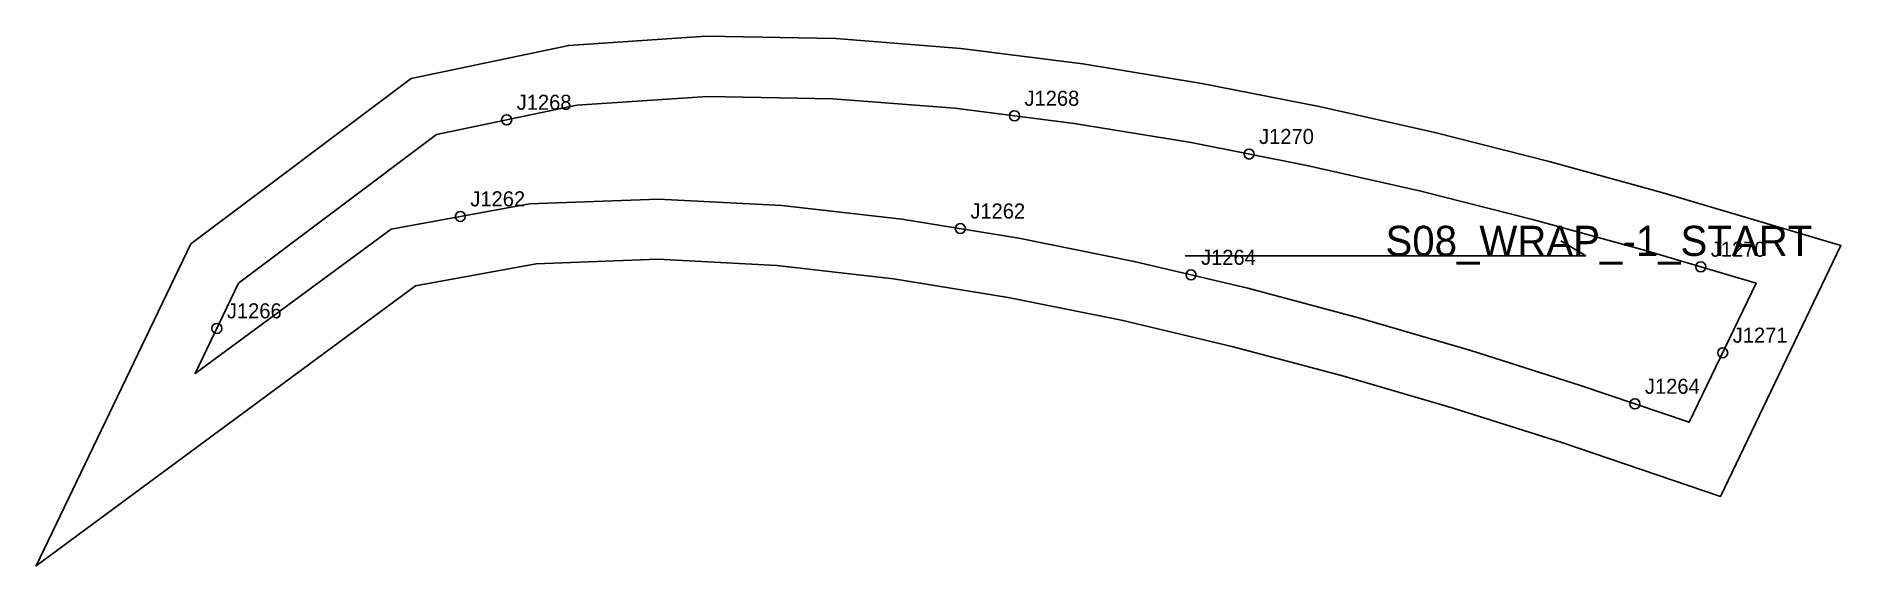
# Model space of a CAD drawing. Header units: millimetres. Extents: x -40 to 320, y -56 to 49.
import ezdxf

# ---------------------------------------------------------------- set-up
doc = ezdxf.new("R2010")
doc.units = ezdxf.units.MM
for name, color, linetype in [('CUT', 1, 'Continuous'), ('GRAIN', 3, 'Continuous'), ('LABEL', 7, 'Continuous'), ('NOTCH', 2, 'Continuous'), ('SEW', 5, 'Continuous')]:
    doc.layers.add(name, color=color, linetype=linetype)

msp = doc.modelspace()

# ---------------------------------------------------------------- linework, layer by layer
at = {"layer": 'CUT'}
msp.add_lwpolyline([(-9.55, 7.84), (34.41, 40.82), (65.89, 47.39), (93.3, 49.23), (119.19, 48.76), (144.15, 46.79), (168.44, 43.73), (192.24, 39.82), (215.63, 35.21), (238.7, 30), (261.48, 24.27), (284.01, 18.08), (319.72, 7.5), (295.68, -42.49), (264.04, -31.77), (242.38, -24.92), (220.52, -18.53), (198.45, -12.66), (176.15, -7.39), (153.57, -2.82), (130.67, 0.9), (107.41, 3.55), (83.68, 4.76), (59.38, 3.87), (35.31, -0.52), (-40.4, -56.32), (-9.55, 7.84)], close=True, dxfattribs=at)
at = {"layer": 'GRAIN'}
for p, q in [((268.85, 5.44), (263.85, 8.44)), ((188.85, 5.44), (268.85, 5.44))]:
    msp.add_line(p, q, dxfattribs=at)
at = {"layer": 'NOTCH'}
for centre in [(53.5, 32.55), (154.82, 33.35), (201.63, 25.74), (44.25, 13.31), (144.02, 10.89), (291.76, 3.27), (190.05, 1.66), (-4.33, -9.01), (296.14, -13.86), (278.62, -24.04)]:
    msp.add_circle(centre, 1, dxfattribs=at)
at = {"layer": 'SEW'}
msp.add_lwpolyline([(0, 0), (39.48, 29.62), (67.52, 35.47), (93.6, 37.22), (118.61, 36.77), (142.92, 34.85), (166.72, 31.85), (190.1, 28.01), (213.15, 23.46), (235.91, 18.32), (258.42, 12.66), (280.71, 6.54), (302.8, 0), (289.47, -27.72), (267.77, -20.37), (245.87, -13.44), (223.75, -6.97), (201.38, -1.02), (178.72, 4.33), (155.72, 8.98), (132.32, 12.79), (108.39, 15.51), (83.77, 16.77), (58.08, 15.83), (30.42, 10.79), (-8.67, -18.02)], close=True, dxfattribs=at)

# ---------------------------------------------------------------- texts
at = {"layer": 'LABEL'}
for s, height, p in [('J1268', 3, (55.5, 34.55)), ('J1268', 3, (156.82, 35.35)), ('J1270', 3, (203.63, 27.74)), ('J1262', 3, (46.25, 15.31)), ('J1262', 3, (146.02, 12.89)), ('S08_WRAP_-1_START', 6, (228.85, 5.44)), ('J1270', 3, (293.76, 5.27)), ('J1264', 3, (192.05, 3.66)), ('J1266', 3, (-2.33, -7.01)), ('J1271', 3, (298.14, -11.86)), ('J1264', 3, (280.62, -22.04))]:
    msp.add_text(s, height=height, dxfattribs=at).set_placement(p)

doc.saveas('drawing.dxf')
